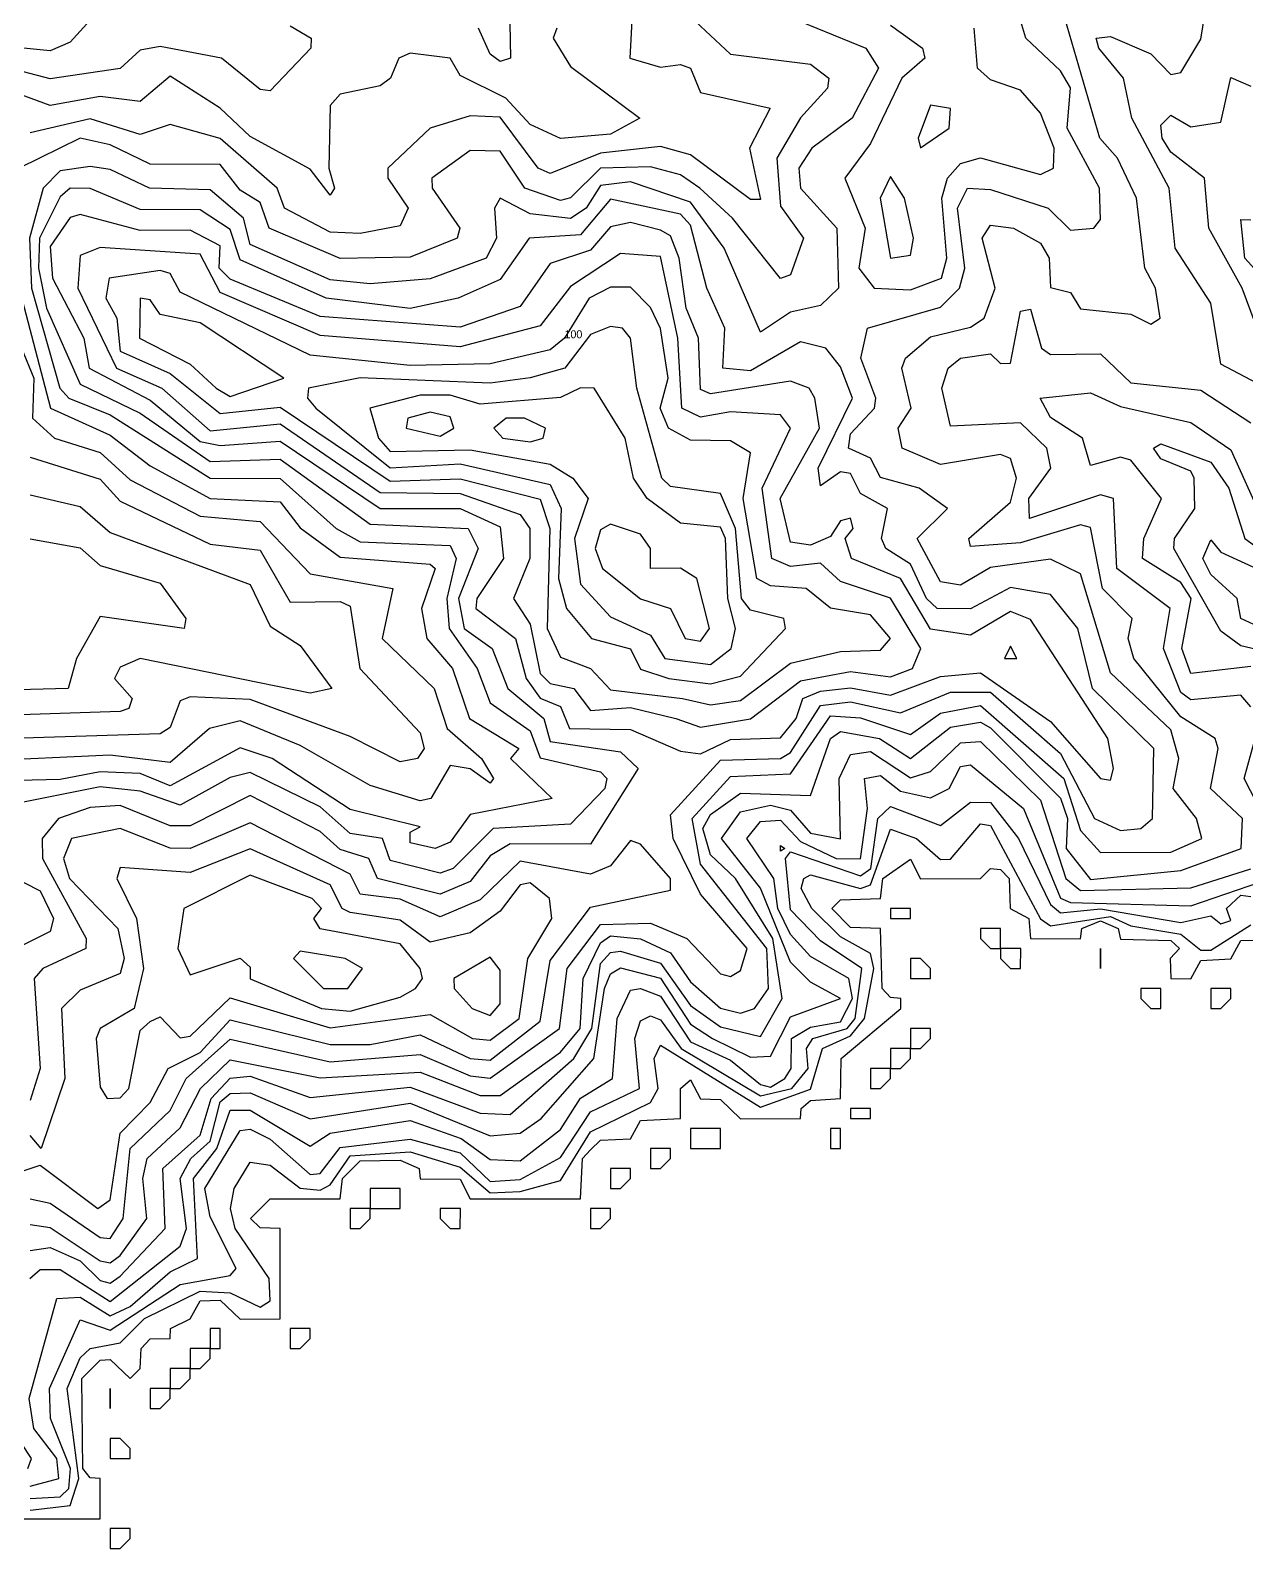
# Model space of a CAD drawing. Header units: metres. Extents: x 310028 to 360472, y 4137098 to 4159193.
# Drawn here: x 312593 to 314416, y 4137398 to 4139674 of the extents above; entities that cross this region are included whole.
import ezdxf

# ---------------------------------------------------------------- set-up
doc = ezdxf.new("R2010")
doc.units = ezdxf.units.M
for name, color, linetype in [('COAST', 5, 'Continuous'), ('CONTOUR', 254, 'Continuous'), ('CONTOUR_INDEX', 33, 'Continuous'), ('CONTOUR_LABELS', 7, 'Continuous')]:
    doc.layers.add(name, color=color, linetype=linetype)

msp = doc.modelspace()

# ---------------------------------------------------------------- linework, layer by layer
at = {"layer": 'COAST'}
for points in [[(312517.5, 4137442.4), (312697.5, 4137442.4), (312697.7, 4137502.5), (312682.5, 4137503.7), (312671.8, 4137517.5), (312670.1, 4137652.5), (312697.5, 4137680.2), (312712.5, 4137680.9), (312742.5, 4137652.5), (312757.5, 4137667.5), (312759.1, 4137697.5), (312772.5, 4137711.9), (312802.5, 4137712.5), (312803.1, 4137727.5), (312832.5, 4137742), (312847.5, 4137769.3), (312877.5, 4137770.3), (312907.5, 4137741.6), (312967.5, 4137742), (312967.5, 4137877.5), (312937.5, 4137878.4), (312923.2, 4137892.5), (312952.5, 4137922.3), (313057.5, 4137922.1), (313060.8, 4137952.5), (313087.5, 4137978.9), (313147.5, 4137980.1), (313176, 4137967.5), (313177.5, 4137952.2), (313237.5, 4137951.4), (313252.5, 4137922.1), (313417.5, 4137922.3), (313420.9, 4137982.5), (313432.5, 4137995.4), (313447.5, 4138010), (313492.5, 4138012), (313507.5, 4138039.7), (313567.5, 4138042.4), (313567.5, 4138087.5), (313582.5, 4138100.3), (313597.5, 4138072.1), (313627.5, 4138071.1), (313657.5, 4138041.9), (313747.5, 4138042.3), (313748.7, 4138057.5), (313762.5, 4138069.7), (313807.5, 4138072.5), (313808.5, 4138132.5), (313897.9, 4138207.5), (313897.8, 4138222.5), (313882.5, 4138223.9), (313870, 4138237.5), (313867.7, 4138327.5), (313822.5, 4138328.8), (313794.7, 4138357.5), (313807.5, 4138370.6), (313867.5, 4138372.2), (313871.1, 4138402.5), (313912.5, 4138431.4), (313927.5, 4138402), (314017.5, 4138402.5), (314032.5, 4138417.3), (314047.5, 4138415.9), (314060.2, 4138402.5), (314062, 4138357.5), (314089.8, 4138342.5), (314092.5, 4138312.2), (314167.5, 4138312.1), (314169.4, 4138327.5), (314197.5, 4138338.8), (314223.8, 4138327.5), (314227.5, 4138311.5), (314302.5, 4138309.5), (314315.7, 4138297.5), (314301.9, 4138282.5), (314302.5, 4138252.3), (314332.5, 4138251.8), (314347.5, 4138279.5), (314392.5, 4138281.9), (314407.5, 4138309.3), (314557.5, 4138312.4)], [(313882.4, 4138342.5), (313912.5, 4138342.5), (313912.5, 4138357.5), (313882.5, 4138357.6), (313882.4, 4138342.5)], [(314017.5, 4138312.5), (314032.5, 4138297.5), (314047.5, 4138297.5), (314047.5, 4138327.5), (314017.5, 4138327.5), (314017.5, 4138312.5)], [(314047.5, 4138282.5), (314062.5, 4138267.5), (314077.5, 4138267.5), (314077.6, 4138297.5), (314047.5, 4138297.5), (314047.5, 4138282.5)], [(314197.5, 4138282.5), (314197.5, 4138267.5), (314197.5, 4138297.5), (314197.5, 4138282.5)], [(313912.5, 4138252.5), (313942.5, 4138252.5), (313942.5, 4138267.5), (313927.5, 4138282.5), (313912.5, 4138282.5), (313912.5, 4138252.5)], [(314257.5, 4138222.5), (314272.5, 4138207.5), (314287.5, 4138207.5), (314287.5, 4138237.5), (314257.5, 4138237.5), (314257.5, 4138222.5)], [(314362.5, 4138222.5), (314362.5, 4138207.5), (314377.5, 4138207.5), (314392.5, 4138222.5), (314392.5, 4138237.5), (314362.5, 4138237.5), (314362.5, 4138222.5)], [(313912.5, 4138162.5), (313912.5, 4138147.5), (313927.5, 4138147.5), (313942.5, 4138162.5), (313942.5, 4138177.5), (313912.5, 4138177.5), (313912.5, 4138162.5)], [(313882.5, 4138132.5), (313882.5, 4138117.5), (313897.5, 4138117.5), (313912.5, 4138132.5), (313912.5, 4138147.5), (313882.5, 4138147.5), (313882.5, 4138132.5)], [(313852.5, 4138102.5), (313852.5, 4138087.5), (313867.5, 4138087.5), (313882.5, 4138102.5), (313882.5, 4138117.5), (313852.5, 4138117.5), (313852.5, 4138102.5)], [(313822.5, 4138042.5), (313852.5, 4138042.5), (313852.5, 4138057.5), (313822.5, 4138057.5), (313822.5, 4138042.5)], [(313582.5, 4138012.5), (313582.5, 4137997.5), (313627.5, 4137997.5), (313627.5, 4138027.5), (313582.5, 4138027.5), (313582.5, 4138012.5)], [(313792.5, 4138012.5), (313792.5, 4137997.5), (313807.5, 4137997.5), (313807.5, 4138027.5), (313792.5, 4138027.5), (313792.5, 4138012.5)], [(313522.5, 4137982.5), (313522.5, 4137967.5), (313537.5, 4137967.5), (313552.5, 4137982.5), (313552.5, 4137997.5), (313522.5, 4137997.5), (313522.5, 4137982.5)], [(313462.5, 4137952.5), (313462.5, 4137937.5), (313477.5, 4137937.5), (313492.5, 4137952.5), (313492.5, 4137967.5), (313462.5, 4137967.5), (313462.5, 4137952.5)], [(313102.5, 4137922.5), (313102.5, 4137907.5), (313147.5, 4137907.5), (313147.5, 4137937.5), (313102.5, 4137937.5), (313102.5, 4137922.5)], [(313072.5, 4137892.5), (313072.5, 4137877.5), (313087.5, 4137877.5), (313102.5, 4137892.5), (313102.5, 4137907.5), (313072.5, 4137907.6), (313072.5, 4137892.5)], [(313207.5, 4137892.5), (313222.5, 4137877.5), (313237.5, 4137877.5), (313237.6, 4137907.5), (313207.5, 4137907.5), (313207.5, 4137892.5)], [(313432.5, 4137892.5), (313432.5, 4137877.5), (313447.5, 4137877.5), (313462.5, 4137892.5), (313462.5, 4137907.5), (313432.5, 4137907.5), (313432.5, 4137892.5)], [(312862.5, 4137712.5), (312862.5, 4137697.5), (312877.5, 4137697.5), (312877.5, 4137727.5), (312862.5, 4137727.5), (312862.5, 4137712.5)], [(312982.5, 4137712.5), (312982.5, 4137697.5), (312997.5, 4137697.5), (313012.5, 4137712.5), (313012.5, 4137727.5), (312982.5, 4137727.6), (312982.5, 4137712.5)], [(312832.5, 4137682.5), (312832.5, 4137667.5), (312847.5, 4137667.5), (312862.5, 4137682.5), (312862.5, 4137697.5), (312832.5, 4137697.5), (312832.5, 4137682.5)], [(312802.5, 4137652.5), (312802.5, 4137637.5), (312817.5, 4137637.5), (312832.5, 4137652.5), (312832.5, 4137667.5), (312802.5, 4137667.5), (312802.5, 4137652.5)], [(312712.5, 4137622.5), (312712.5, 4137607.5), (312712.5, 4137637.5), (312712.5, 4137622.5)], [(312772.5, 4137622.5), (312772.5, 4137607.5), (312787.5, 4137607.5), (312802.5, 4137622.5), (312802.5, 4137637.5), (312772.5, 4137637.5), (312772.5, 4137622.5)], [(312712.5, 4137532.5), (312742.5, 4137532.5), (312742.5, 4137547.5), (312727.5, 4137562.5), (312712.5, 4137562.5), (312712.5, 4137532.5)], [(312712.5, 4137412.5), (312712.5, 4137397.5), (312727.5, 4137397.5), (312742.5, 4137412.5), (312742.5, 4137427.5), (312712.5, 4137427.5), (312712.5, 4137412.5)]]:
    msp.add_lwpolyline(points, dxfattribs=at)
at = {"layer": 'CONTOUR'}
for points, elevation in [([(314467.5, 4139126.3), (314377.5, 4139173.9), (314362.5, 4139265.4), (314309.4, 4139347.5), (314300.1, 4139437.5), (314244.4, 4139542.5), (314231.6, 4139602.5), (314194.8, 4139647.5), (314190.9, 4139662.5), (314212.5, 4139665.2), (314272.5, 4139639.2), (314302.5, 4139608.2), (314317.5, 4139611.1), (314347.5, 4139661), (314362.5, 4139754)], 40), ([(313311, 4139737.5), (313312.6, 4139632.5), (313297.5, 4139627.8), (313282.5, 4139638.6), (313265, 4139677.5)], 20), ([(313495.7, 4139707.5), (313491.8, 4139632.5), (313537.5, 4139619), (313567.5, 4139623.3), (313582.7, 4139617.5), (313597.5, 4139581.2), (313701.9, 4139557.5), (313671.1, 4139497.5), (313687.5, 4139420.6), (313672.5, 4139420.5), (313582.5, 4139487.5), (313537.5, 4139500.3), (313447.5, 4139489.9), (313372.5, 4139459.4), (313354.5, 4139467.5), (313297.5, 4139544.1), (313252.5, 4139546.3), (313192.5, 4139527.7), (313129, 4139467.5), (313129.1, 4139452.5), (313159.4, 4139407.5), (313147.5, 4139381.3), (313087.5, 4139369.4), (313042.5, 4139371.6), (312974.2, 4139407.5), (312962.8, 4139437.5), (312877.5, 4139512), (312802.5, 4139532.9), (312757.5, 4139518.3), (312682.5, 4139541.6), (312592.5, 4139520.6)], 40), ([(312682.5, 4139689.3), (312652.5, 4139656.8), (312622.5, 4139643.7), (312487.5, 4139657)], 10), ([(312982.5, 4139681), (313014.1, 4139662.5), (313013.3, 4139647.5), (312952.5, 4139583.8), (312937.5, 4139585.4), (312879.7, 4139632.5), (312787.5, 4139650.2), (312757.5, 4139644.8), (312727.5, 4139617.2), (312622.5, 4139601.6), (312532.5, 4139625.3)], 20), ([(313747.5, 4139687.5), (313845.3, 4139647.5), (313864.7, 4139617.5), (313825.1, 4139542.5), (313764.3, 4139497.5), (313744.8, 4139467.5), (313747.6, 4139437.5), (313802.1, 4139377.5), (313804.3, 4139287.5), (313777.5, 4139261.7), (313732.5, 4139251.8), (313687.5, 4139221.5), (313633, 4139347.5), (313582.5, 4139416.4), (313492.5, 4139446.9), (313447.5, 4139441.6), (313426.1, 4139407.5), (313402.5, 4139392), (313342.5, 4139399.1), (313297.2, 4139422.5), (313289, 4139407.5), (313292, 4139362.5), (313276.3, 4139332.5), (313192.5, 4139301.8), (313102.5, 4139294.2), (313042.5, 4139300), (312922.5, 4139353.1), (312912.3, 4139392.5), (312862.5, 4139435.2), (312771.7, 4139437.5), (312712.5, 4139465.6), (312682.5, 4139470.1), (312637.5, 4139463.6), (312612.3, 4139437.5), (312591.8, 4139362.5), (312594.7, 4139287.5), (312637.4, 4139137.5), (312650.7, 4139122.5), (312712.5, 4139097.6), (312862.5, 4139002.6), (312967.5, 4139002.4), (313051.2, 4138927.5), (313087.5, 4138907.4), (313222.5, 4138902), (313231.1, 4138882.5), (313217.4, 4138822.5), (313220.8, 4138777.5), (313262.8, 4138717.5), (313282.5, 4138665.8), (313342.5, 4138623.8), (313357.5, 4138583.2), (313447.5, 4138562.2), (313457.2, 4138552.5), (313454.2, 4138537.5), (313402.5, 4138483.9), (313286.9, 4138477.5), (313227, 4138417.5), (313207.5, 4138410.2), (313132.5, 4138429.6), (313120.9, 4138462.5), (313072.5, 4138470), (313027.5, 4138509.7), (312922.5, 4138561.2), (312892.5, 4138553.9), (312817.5, 4138512.3), (312757.5, 4138533.6), (312697.5, 4138539.7), (312577.5, 4138516.1)], 60), ([(312592.5, 4137883.8), (312622.5, 4137879), (312697.5, 4137829.1), (312712.5, 4137826), (312727.5, 4137837.3), (312767.7, 4137892.5), (312761.6, 4137952.5), (312767.9, 4137982.5), (312817.5, 4138028.7), (312848.1, 4138087.5), (312892.5, 4138130.5), (313027.5, 4138103.4), (313177.5, 4138112.1), (313267.5, 4138076.8), (313297.5, 4138077.1), (313387.5, 4138141.9), (313417.2, 4138177.5), (313421.8, 4138252.5), (313447.5, 4138306.1), (313462.5, 4138316.3), (313507.5, 4138311.8), (313552.5, 4138290.7), (313582.5, 4138247.5), (313627.5, 4138207.8), (313657.5, 4138200.5), (313678.5, 4138207.5), (313699.7, 4138237.5), (313697, 4138297.5), (313597.5, 4138424.1), (313585.2, 4138492.5), (313642.5, 4138555.5), (313732.5, 4138559.4), (313792.5, 4138646.2), (313837.5, 4138643.3), (313912.5, 4138618.6), (313957.5, 4138650.3), (314017.5, 4138661.9), (314142.5, 4138552.5), (314167.5, 4138474.5), (314197.5, 4138441.2), (314302.5, 4138442.1), (314349, 4138462.5), (314341, 4138492.5), (314306.2, 4138537.5), (314314.9, 4138582.5), (314302.5, 4138625.1), (314212.5, 4138711), (314167.5, 4138859.1), (314122.5, 4138881.3), (314032.5, 4138869), (313987.5, 4138842.3), (313957.5, 4138847.2), (313922.5, 4138912.5), (313968, 4138957.5), (313925.4, 4138987.5), (313867.5, 4139003.8), (313852.4, 4139032.5), (313819.4, 4139047.5), (313822.5, 4139069), (313858.4, 4139107.5), (313860.6, 4139122.5), (313837.9, 4139182.5), (313848, 4139227.5), (313957.5, 4139259.4), (313985.9, 4139287.5), (313993.7, 4139317.5), (313982.7, 4139407.5), (313998, 4139437.5), (314032.5, 4139435.8), (314118.8, 4139407.5), (314152.5, 4139374.8), (314187.2, 4139377.5), (314197.5, 4139390.8), (314195.6, 4139437.5), (314147.5, 4139527.5), (314152.5, 4139587.9), (314137.5, 4139613.7), (314085.5, 4139662.5), (314076.5, 4139692.5)], 60), ([(313882.5, 4139682), (313930.5, 4139647.5), (313934, 4139632.5), (313899.4, 4139602.5), (313852.5, 4139504.7), (313814.2, 4139452.5), (313844.5, 4139377.5), (313835.2, 4139317.5), (313858, 4139287.5)], 70), ([(313382.4, 4139677.5), (313376.5, 4139662.5), (313402.5, 4139620.2), (313506.6, 4139542.5), (313462.5, 4139518.6), (313387.5, 4139512), (313342.5, 4139533), (313305.7, 4139572.5), (313237.5, 4139606.7), (313222.4, 4139632.5), (313162.5, 4139640.2), (313145.4, 4139632.5), (313133.1, 4139602.5), (313117.5, 4139591.2), (313057.5, 4139578.5), (313042.5, 4139561.6), (313040.2, 4139467.5), (313048.8, 4139437.5), (313042.5, 4139427.3), (313012.5, 4139466.2), (312922.5, 4139515.2), (312877.5, 4139557.6), (312802.5, 4139605.7), (312757.5, 4139567.8), (312697.5, 4139574.9), (312622.5, 4139561.5), (312517.5, 4139600.2)], 30), ([(313858, 4139287.5), (313912.5, 4139285.1), (313958.9, 4139302.5), (313966.9, 4139332.5), (313959.2, 4139422.5), (313968, 4139452.5), (313987.5, 4139474.5), (314017.5, 4139483.3), (314107.5, 4139457.9), (314126.7, 4139467.5), (314127.7, 4139497.5), (314107.5, 4139550.3), (314077.5, 4139584.8), (314032.5, 4139600.1), (314013, 4139617.5), (314008.1, 4139677.5)], 70), ([(314448.5, 4139182.5), (314409.9, 4139287.5), (314359.6, 4139377.5), (314353.1, 4139452.5), (314302.5, 4139491.8), (314289.9, 4139512.5), (314287.5, 4139532.2), (314302.5, 4139546.9), (314332.5, 4139529.5), (314377.5, 4139536.8), (314392.5, 4139603.7), (314422.5, 4139590.8)], 30), ([(313923.7, 4139512.5), (313927.5, 4139498.3), (313970.4, 4139527.5), (313972.5, 4139557), (313942.5, 4139561.9), (313923.7, 4139512.5)], 80), ([(313882.3, 4139332.5), (313912.5, 4139337.2), (313916.9, 4139362.5), (313903.6, 4139422.5), (313882.5, 4139455.1), (313867, 4139422.5), (313882.3, 4139332.5)], 80), ([(312592.5, 4137922.1), (312622.5, 4137915.4), (312697.5, 4137864.3), (312712.5, 4137862.6), (312732.3, 4137892.5), (312742.5, 4137997.5), (312802.5, 4138054.6), (312826.7, 4138102.5), (312892.5, 4138161.4), (313042.5, 4138127.6), (313177.5, 4138138.7), (313252.5, 4138106.6), (313282.5, 4138102.8), (313386.4, 4138177.5), (313397.6, 4138267.5), (313447.5, 4138333.5), (313522.5, 4138335.2), (313577, 4138312.5), (313627.5, 4138259.5), (313642.5, 4138255.7), (313657.5, 4138264.6), (313667.6, 4138297.5), (313597.5, 4138379.1), (313556.7, 4138462.5), (313552.5, 4138498.1), (313627.5, 4138580.1), (313717.5, 4138582.5), (313732.5, 4138591.6), (313777.5, 4138661.6), (313822.5, 4138667.5), (313897.5, 4138650.8), (313972.5, 4138681.7), (314032.5, 4138681.6), (314137.5, 4138589.9), (314188.3, 4138492.5), (314227.5, 4138474.3), (314257.9, 4138477.5), (314275.2, 4138492.5), (314277, 4138597.5), (314185.4, 4138687.5), (314163.5, 4138777.5), (314122.5, 4138828.3), (314062.5, 4138838.9), (314002.5, 4138807), (313952.3, 4138807.5), (313936.2, 4138822.5), (313912.5, 4138873.6), (313875.3, 4138897.5), (313869.2, 4138912.5), (313878, 4138957.5), (313837.5, 4138979.5), (313822.5, 4139009.7), (313807.5, 4139012.2), (313777.5, 4138991.2), (313773.8, 4139017.5), (313825.4, 4139122.5), (313807.5, 4139169.6), (313785.3, 4139197.5), (313747.5, 4139207.4), (313672.5, 4139163.8), (313631.1, 4139167.5), (313634, 4139227.5), (313607, 4139287.5), (313582.5, 4139382.3), (313567.5, 4139398.6), (313462.5, 4139421.2), (313417.5, 4139367.5), (313340.9, 4139362.5), (313297.5, 4139300.8), (313234.1, 4139272.5), (313162.5, 4139257.2), (313036.3, 4139272.5), (312907.5, 4139330), (312892.5, 4139375.4), (312847.5, 4139405), (312757.5, 4139405.8), (312682.5, 4139437.1), (312652.5, 4139437.7), (312637.5, 4139424.7), (312606.7, 4139362.5), (312605.1, 4139317.5), (312617.1, 4139257.5), (312667.5, 4139143.8), (312757.5, 4139100), (312862.5, 4139027.9), (312967.5, 4139031.2), (313102.5, 4138934), (313249.2, 4138927.5), (313264.5, 4138897.5), (313234.7, 4138822.5), (313243.1, 4138777.5), (313285.1, 4138747.5), (313308.8, 4138687.5), (313362.6, 4138642.5), (313372.5, 4138607.8), (313477.5, 4138592.2), (313504.2, 4138567.5), (313432.5, 4138453.7), (313312.5, 4138454.5), (313282.5, 4138436.2), (313252.5, 4138397.8), (313207.5, 4138378.8), (313113.5, 4138402.5), (313100.5, 4138432.5), (313057.5, 4138445.9), (313027.5, 4138472.9), (312922.5, 4138527), (312832.5, 4138481.4), (312802.5, 4138481.5), (312727.5, 4138511.8), (312682.5, 4138509), (312635.4, 4138492.5), (312610.6, 4138462.5), (312611.3, 4138432.5), (312676.5, 4138312.5), (312676.3, 4138297.5), (312611.8, 4138267.5), (312598.5, 4138252.5), (312607.6, 4138117.5), (312592.5, 4138069.7)], 70), ([(314197.2, 4138552.5), (314212.5, 4138550.1), (314216.6, 4138567.5), (314208.4, 4138612.5), (314092.5, 4138790.8), (314062.5, 4138802.6), (314002.5, 4138767.3), (313942.5, 4138776.3), (313897.5, 4138852.5), (313823.9, 4138882.5), (313814.4, 4138912.5), (313826.5, 4138927.5), (313822.5, 4138942.6), (313807.5, 4138938.9), (313792.5, 4138915.1), (313762.5, 4138902.3), (313732.5, 4138907), (313717, 4138972.5), (313776.1, 4139077.5), (313768.8, 4139122.5), (313760.6, 4139137.5), (313732.5, 4139148.4), (313612.5, 4139129.2), (313597.5, 4139135.5), (313594.8, 4139212.5), (313576, 4139257.5), (313565.4, 4139332.5), (313552.5, 4139366.1), (313537.5, 4139374.5), (313492.5, 4139386.1), (313462.5, 4139379.8), (313432.5, 4139344.7), (313372.5, 4139324.8), (313327.5, 4139260), (313237.5, 4139229.3), (313027.5, 4139245.1), (312892.5, 4139301.3), (312876.1, 4139317.5), (312877.5, 4139350.9), (312832.5, 4139374.7), (312757.5, 4139374), (312667.5, 4139398.1), (312652.5, 4139393.5), (312622.5, 4139350.1), (312626.3, 4139302.5), (312673, 4139212.5), (312680.9, 4139167.5), (312772.5, 4139119.8), (312847.5, 4139057.5), (312877.5, 4139051.6), (312967.5, 4139058.4), (313117.5, 4138957.4), (313237.5, 4138957.1), (313297.5, 4138929.8), (313302.2, 4138882.5), (313262.1, 4138822.5), (313260.9, 4138807.5), (313320.5, 4138762.5), (313336.4, 4138702.5), (313357.5, 4138672.8), (313387.5, 4138660.3), (313401.2, 4138627.5), (313492.5, 4138625.7), (313567.5, 4138593.2), (313597.5, 4138589.3), (313642.5, 4138611), (313717.5, 4138613.5), (313741, 4138642.5), (313750.8, 4138672.5), (313777.5, 4138683.4), (313822.5, 4138688.1), (313882.5, 4138677.5), (313957.5, 4138705.4), (314017.5, 4138710.7), (314122.5, 4138637.6), (314197.2, 4138552.5)], 80), ([(314452.5, 4139289.8), (314413.6, 4139332.5), (314407.5, 4139390.4), (314422.5, 4139390.1)], 20), ([(313560.6, 4138642.5), (313597.5, 4138629.5), (313672.5, 4138641.6), (313747.5, 4138698.8), (313822.5, 4138712.9), (313882.5, 4138705), (313915.4, 4138717.5), (313928, 4138747.5), (313882.5, 4138822.7), (313807.5, 4138847.8), (313777.5, 4138875.2), (313732.5, 4138870.4), (313704.8, 4138882.5), (313690.1, 4138987.5), (313732.4, 4139077.5), (313717.5, 4139097.5), (313642.5, 4139102.3), (313597.5, 4139094.2), (313569.4, 4139107.5), (313563.6, 4139212.5), (313537.5, 4139335.2), (313477.5, 4139339.5), (313402.5, 4139290), (313357.5, 4139231.3), (313237.5, 4139199.5), (313027.5, 4139216.9), (312877.5, 4139281.1), (312847.5, 4139338.6), (312697.5, 4139348.4), (312667.5, 4139336.5), (312664.2, 4139287.5), (312722.1, 4139167.5), (312789.9, 4139137.5), (312862.5, 4139073.5), (312967.5, 4139084.1), (313117.5, 4138981.3), (313237.5, 4138979.5), (313327.5, 4138948.4), (313341.8, 4138927.5), (313341.8, 4138882.5), (313317.5, 4138822.5), (313342.5, 4138783.7), (313357.5, 4138709.8), (313372.5, 4138694.8), (313407.8, 4138687.5), (313432.5, 4138654.5), (313492.5, 4138658.6), (313560.6, 4138642.5)], 90), ([(312542.1, 4139287.5), (312598.1, 4139152.5), (312596, 4139092.5), (312629.2, 4139062.5), (312697.5, 4139041.1), (312742.5, 4139000.4), (312847.5, 4138945.6), (312937.5, 4138937.7), (313012.5, 4138859.4), (313136.2, 4138837.5), (313120.2, 4138762.5), (313198.6, 4138687.5), (313217.6, 4138627.5), (313269.5, 4138582.5), (313287.3, 4138552.5), (313282.5, 4138545.6), (313252.5, 4138566.8), (313222.5, 4138572.1), (313193.3, 4138522.5), (313177.5, 4138518.9), (313102.5, 4138541.8), (312997.5, 4138601.7), (312907.5, 4138638.9), (312861.5, 4138627.5), (312802.5, 4138576.5), (312712.5, 4138587.2), (312517.5, 4138578.3)], 40), ([(312871.3, 4139137.5), (312892.5, 4139125.4), (312972.9, 4139152.5), (312847.5, 4139235.7), (312787.5, 4139248.4), (312772.5, 4139270.2), (312757.5, 4139272.7), (312756.6, 4139212.5), (312832.5, 4139173.6), (312871.3, 4139137.5)], 110), ([(314422.5, 4138659.6), (314407.5, 4138677.1), (314332.5, 4138670.1), (314317.5, 4138681.4), (314291.9, 4138747.5), (314301.7, 4138807.5), (314221.8, 4138867.5), (314216.9, 4138972.5), (314197.5, 4138977.6), (314090.7, 4138942.5), (314090, 4138972.5), (314122.9, 4139017.5), (314116.7, 4139047.5), (314077.5, 4139085.8), (313972.5, 4139080.6), (313959.4, 4139137.5), (313969, 4139167.5), (313987.5, 4139182.7), (314032.5, 4139189.4), (314047.5, 4139174.8), (314062.5, 4139175.1), (314077.5, 4139253.1), (314092.5, 4139256.3), (314108.6, 4139197.5), (314122.5, 4139188.1), (314197.5, 4139189.1), (314242.5, 4139145.7), (314347.5, 4139134.5), (314422.5, 4139085.9)], 40), ([(313549.9, 4138702.5), (313612.5, 4138694.5), (313657.5, 4138705.9), (313725.1, 4138777.5), (313722.7, 4138792.5), (313672.5, 4138804.9), (313659.2, 4138822.5), (313650.3, 4138927.5), (313627.5, 4138979.9), (313552.5, 4138990.3), (313539.9, 4139002.5), (313502.2, 4139137.5), (313492.9, 4139212.5), (313480.7, 4139227.5), (313462.5, 4139230.3), (313432.5, 4139218.2), (313394, 4139167.5), (313342.5, 4139153.3), (313282.5, 4139145.2), (313087.5, 4139153.2), (313009.9, 4139137.5), (313008.4, 4139122.5), (313021, 4139107.5), (313132.5, 4139018.2), (313237.5, 4139024.1), (313372.5, 4138993.1), (313388.5, 4138957.5), (313384.8, 4138852.5), (313396.7, 4138807.5), (313434, 4138762.5), (313492.5, 4138746.7), (313507.5, 4138716.2), (313549.9, 4138702.5)], 110), ([(313544.1, 4138732.5), (313612.5, 4138723.1), (313643.5, 4138747.5), (313650.2, 4138777.5), (313638.5, 4138822.5), (313635, 4138912.5), (313627.5, 4138929.5), (313567.5, 4138935.4), (313517.7, 4138972.5), (313497.4, 4139002.5), (313484.7, 4139062.5), (313438, 4139137.5), (313417.5, 4139138.3), (313387.5, 4139123.8), (313267.5, 4139113.7), (313222.5, 4139127.1), (313177.5, 4139127.3), (313102.1, 4139107.5), (313115.1, 4139062.5), (313132.5, 4139042.8), (313252.5, 4139045.2), (313372.5, 4139023.9), (313406.2, 4139002.5), (313429.2, 4138972.5), (313408.6, 4138912.5), (313417.5, 4138843.7), (313462.5, 4138794.7), (313522.5, 4138767.2), (313544.1, 4138732.5)], 120), ([(314422.5, 4138720.1), (314332.5, 4138709.9), (314319.3, 4138747.5), (314333.4, 4138822.5), (314317.5, 4138846.3), (314260.2, 4138882.5), (314262.1, 4138912.5), (314288.6, 4138972.5), (314242.5, 4139029.5), (314227.5, 4139034.4), (314182.5, 4139021.5), (314170.2, 4139062.5), (314122.5, 4139093.7), (314106.7, 4139122.5), (314182.5, 4139130.7), (314227.5, 4139110.1), (314332.5, 4139086.1), (314392.5, 4139045.4), (314438.9, 4138942.5)], 30), ([(313156.3, 4139077.5), (313207.5, 4139065.6), (313227.7, 4139077.5), (313222.5, 4139094.8), (313192.5, 4139101.8), (313158.9, 4139092.5), (313156.3, 4139077.5)], 130), ([(313301.1, 4139062.5), (313342.5, 4139057.4), (313361.8, 4139062.5), (313365.3, 4139077.5), (313334, 4139092.5), (313306.4, 4139092.5), (313287.8, 4139077.5), (313301.1, 4139062.5)], 130), ([(314452.5, 4138740.8), (314407.5, 4138751.4), (314377.5, 4138773.5), (314307.1, 4138897.5), (314308, 4138912.5), (314338.8, 4138957.5), (314337.9, 4139002.5), (314332.5, 4139013.1), (314287.5, 4139031.9), (314276.9, 4139047.5), (314287.5, 4139054.3), (314362.5, 4139026.5), (314389.8, 4138987.5), (314413.5, 4138912.5), (314482.5, 4138862.5)], 20), ([(312592.5, 4139034.3), (312697.5, 4139001.3), (312727.5, 4138968.4), (312862.5, 4138903.7), (312937.5, 4138894.9), (312982.5, 4138817), (313057.5, 4138817.9), (313072.5, 4138810.6), (313086.8, 4138717.5), (313177.5, 4138621.1), (313183.2, 4138597.5), (313173.2, 4138582.5), (313147.5, 4138577.6), (313072.5, 4138615.6), (312922.5, 4138670.9), (312832.5, 4138674.7), (312817.5, 4138668.8), (312802.5, 4138628.6), (312787.5, 4138619.2), (312517.5, 4138610.8)], 30), ([(312592.5, 4138977.8), (312667.5, 4138960.1), (312712.5, 4138921.2), (312922.5, 4138843.4), (312952.5, 4138780.9), (312997.5, 4138752), (313045, 4138687.5), (313012.5, 4138680.5), (312757.5, 4138732.2), (312727.5, 4138719.5), (312719.3, 4138702.5), (312745.8, 4138672.5), (312740.7, 4138657.5), (312727.5, 4138652.7), (312502.5, 4138645.4)], 20), ([(313574.4, 4138762.5), (313597.5, 4138758.5), (313610.9, 4138777.5), (313592.1, 4138852.5), (313567.5, 4138867.9), (313522.5, 4138867.4), (313522.8, 4138897.5), (313507.5, 4138918.6), (313462.5, 4138933.7), (313447.5, 4138925.4), (313439.8, 4138897.5), (313450.7, 4138867.5), (313507.5, 4138822), (313552.5, 4138807.5), (313574.4, 4138762.5)], 130), ([(312592.5, 4138911.7), (312667.5, 4138898.5), (312697.5, 4138871.7), (312787.5, 4138845.1), (312825.9, 4138792.5), (312823.4, 4138777.5), (312697.5, 4138795.1), (312662.3, 4138732.5), (312649.5, 4138687.5), (312517.5, 4138683.9)], 10), ([(314472.6, 4138762.5), (314407.5, 4138792.2), (314402.1, 4138822.5), (314362.5, 4138858.5), (314350.6, 4138882.5), (314362.5, 4138910.5), (314377.5, 4138891.9), (314437.5, 4138864.5)], 10), ([(314053.6, 4138732.5), (314071.8, 4138732.5), (314062.5, 4138751), (314053.6, 4138732.5)], 90), ([(314451, 4138477.5), (314412.4, 4138552.5), (314429.2, 4138612.5)], 40), ([(312592.4, 4137802.5), (312607.5, 4137816.3), (312637.5, 4137815.9), (312712.5, 4137768.2), (312817.5, 4137851), (312826.9, 4137877.5), (312817.6, 4137952.5), (312833.8, 4137982.5), (312862.5, 4138008.4), (312877.5, 4138067.6), (312892.5, 4138080.2), (312922.5, 4138081.2), (313012.5, 4138042), (313162.5, 4138065.5), (313282.5, 4138016.3), (313327.5, 4138020.4), (313358.8, 4138042.5), (313437.7, 4138132.5), (313453.9, 4138237.5), (313462.5, 4138259.7), (313477.5, 4138268.6), (313537.5, 4138252.8), (313582.5, 4138184.2), (313615.7, 4138162.5), (313672.5, 4138134.4), (313702.5, 4138136), (313732.5, 4138195.1), (313807.3, 4138222.5), (313762.5, 4138247.2), (313732.5, 4138276.8), (313687.5, 4138387.7), (313629.2, 4138462.5), (313657.5, 4138502.2), (313702.5, 4138512.5), (313732.5, 4138504.7), (313762.5, 4138470.5), (313807.5, 4138462), (313805.4, 4138552.5), (313822.5, 4138588.2), (313852.5, 4138593), (313912.5, 4138553.6), (313942.5, 4138562.9), (313987.5, 4138605.8), (314017.5, 4138608.1), (314107.5, 4138519.9), (314145.4, 4138402.5), (314167.5, 4138384.3), (314332.5, 4138388.5), (314422.5, 4138416.8)], 40), ([(312592.5, 4137491), (312635.6, 4137502.5), (312632.9, 4137532.5), (312598.3, 4137577.5), (312591.3, 4137622.5), (312632.6, 4137772.5), (312667.5, 4137774.8), (312712.5, 4137746.5), (312742.5, 4137760.5), (312802.5, 4137812.8), (312843.6, 4137832.5), (312837.5, 4137952.5), (312872.5, 4137997.5), (312892.5, 4138054.8), (312922.5, 4138055.1), (313012.5, 4138000.9), (313042.5, 4138020.3), (313162.5, 4138039.3), (313239, 4138012.5), (313282.5, 4137981.1), (313327.5, 4137978.8), (313387.5, 4138026.1), (313417.5, 4138072.8), (313465.7, 4138102.5), (313472.5, 4138192.5), (313492.5, 4138235), (313507.5, 4138237.3), (313537.5, 4138226.1), (313582.5, 4138157.7), (313642.5, 4138129.9), (313687.5, 4138093.5), (313702.5, 4138089.5), (313723.9, 4138102.5), (313733.7, 4138117.5), (313734.2, 4138162.5), (313762.5, 4138179.6), (313807.5, 4138187.7), (313825.7, 4138222.5), (313819.8, 4138252.5), (313762.5, 4138285.6), (313732.5, 4138318.3), (313713.6, 4138357.5), (313707.8, 4138402.5), (313667, 4138462.5), (313687.5, 4138488.1), (313717.5, 4138489.8), (313747.5, 4138457.7), (313801.2, 4138432.5), (313837.5, 4138432), (313847.9, 4138507.5), (313843.3, 4138552.5), (313867.5, 4138557), (313897.5, 4138533.6), (313942.5, 4138523.3), (313970.4, 4138537.5), (313987.5, 4138570.6), (314002.5, 4138572.8), (314081.9, 4138507.5), (314137.5, 4138372.7), (314152.5, 4138366.5), (314332.5, 4138361.4), (314437.5, 4138397.4)], 30), ([(312592.5, 4137472.8), (312637.5, 4137475.4), (312650.7, 4137487.5), (312653.4, 4137517.5), (312623, 4137592.5), (312621.7, 4137637.5), (312667.5, 4137740.6), (312712.5, 4137725.3), (312817.5, 4137793.4), (312892.5, 4137807.1), (312901.7, 4137817.5), (312862.5, 4137895.3), (312854.7, 4137937.5), (312907.5, 4138024.5), (312922.5, 4138026.6), (312952.5, 4138011.3), (313012.5, 4137958.3), (313027.5, 4137960), (313057.5, 4137998.9), (313162.5, 4138011.7), (313237.5, 4137990.8), (313282.5, 4137948), (313327.5, 4137951), (313387.5, 4137983.8), (313432.5, 4138052.3), (313506.2, 4138087.5), (313499.4, 4138162.5), (313507.5, 4138189.2), (313522.5, 4138196.6), (313537.5, 4138190.7), (313568.8, 4138147.5), (313687.5, 4138076.4), (313734.7, 4138087.5), (313759.2, 4138117.5), (313756.7, 4138147.5), (313766, 4138162.5), (313817.3, 4138177.5), (313829.6, 4138192.5), (313839.3, 4138267.5), (313777.5, 4138308.7), (313732.5, 4138355.2), (313725.1, 4138432.5), (313732.5, 4138442.6), (313837.5, 4138406.5), (313853.2, 4138417.5), (313863.7, 4138492.5), (313882.5, 4138510.3), (313957.5, 4138481.8), (314002.5, 4138516.7), (314032.5, 4138516.6), (314074.1, 4138462.5), (314122.5, 4138363.6), (314137.5, 4138350.9), (314197.5, 4138357), (314317.5, 4138336.2), (314362.5, 4138346.4), (314377.5, 4138334.5), (314392.5, 4138339.5), (314386.4, 4138357.5), (314407.5, 4138377.5), (314422.5, 4138375.5)], 20), ([(312694.3, 4137907.5), (312712.5, 4137920.6), (312727.5, 4138020.6), (312772.5, 4138066.5), (312799.4, 4138117.5), (312847.5, 4138141.4), (312892.5, 4138190.3), (313042.5, 4138153.6), (313102.5, 4138153.4), (313177.5, 4138168.1), (313252.5, 4138132.5), (313282.5, 4138130), (313357.5, 4138188.5), (313372.5, 4138279.5), (313432.5, 4138359.2), (313552.5, 4138384.7), (313552.5, 4138402.5), (313507.5, 4138453.9), (313492.5, 4138459.6), (313462.5, 4138421.4), (313432.5, 4138408.8), (313327.5, 4138428.3), (313267.5, 4138370.3), (313207.5, 4138344.8), (313147.5, 4138371.5), (313087.5, 4138378.9), (313072.5, 4138408.8), (312922.5, 4138486.1), (312832.5, 4138447.5), (312802.5, 4138448), (312727.5, 4138477.2), (312654.8, 4138462.5), (312642.7, 4138432.5), (312651.5, 4138402.5), (312723.9, 4138327.5), (312733.5, 4138282.5), (312727.5, 4138259.9), (312667.5, 4138235.2), (312639.6, 4138207.5), (312644.9, 4138102.5), (312609.3, 4137997.5), (312592.5, 4138016.8)], 80), ([(312592.5, 4137455.3), (312652.5, 4137462.2), (312665.7, 4137502.5), (312648.2, 4137637.5), (312667.5, 4137683.7), (312682.5, 4137697.6), (312727.5, 4137706.2), (312764, 4137742.5), (312847.5, 4137783.4), (312892.5, 4137781), (312937.5, 4137759.5), (312952.5, 4137768.9), (312950.9, 4137802.5), (312899.8, 4137877.5), (312893, 4137907.5), (312898.4, 4137937.5), (312922.5, 4137977.2), (312952.5, 4137972.4), (312997.5, 4137938.1), (313027.5, 4137935.1), (313042.5, 4137942.9), (313072.5, 4137986.4), (313162.5, 4137992.4), (313237.5, 4137969.7), (313282.5, 4137931.1), (313327.5, 4137932.9), (313387.5, 4137949.6), (313432.5, 4138022.7), (313522.5, 4138066.4), (313534.4, 4138087.5), (313528.2, 4138132.5), (313537.5, 4138152.3), (313687.5, 4138059.3), (313762.5, 4138086.5), (313780.7, 4138147.5), (313822.5, 4138166.7), (313843.5, 4138192.5), (313857.7, 4138267.5), (313852.5, 4138289.8), (313807.5, 4138314.9), (313764.6, 4138357.5), (313748.6, 4138387.5), (313752.7, 4138402.5), (313762.5, 4138407.7), (313837.5, 4138387.2), (313852.5, 4138392.9), (313882.5, 4138476.2), (313921.6, 4138462.5), (313957.5, 4138430.7), (313972.5, 4138431.3), (314017.5, 4138484.6), (314032.5, 4138482), (314107.5, 4138341.8), (314122.5, 4138331.2), (314212.5, 4138345.4), (314242.5, 4138331.4), (314317.5, 4138318.8), (314347.5, 4138295), (314362.5, 4138295), (314422.5, 4138332.9)], 10), ([(313717.5, 4138443.5), (313717.5, 4138452.1), (313724, 4138447.5), (313717.5, 4138443.5)], 20), ([(312708.1, 4138072.5), (312727.5, 4138073.3), (312740.4, 4138087.5), (312757.5, 4138174.4), (312772.5, 4138188.1), (312787.5, 4138194.9), (312817.5, 4138163.7), (312832.5, 4138166.1), (312892.5, 4138223.3), (313042.5, 4138178.5), (313192.5, 4138198.4), (313255.8, 4138162.5), (313282.5, 4138160.2), (313325.9, 4138192.5), (313338.7, 4138282.5), (313374.8, 4138342.5), (313371.1, 4138372.5), (313342.5, 4138396.1), (313327.5, 4138393), (313297.5, 4138353.5), (313252.5, 4138320.7), (313192.5, 4138307.1), (313147.5, 4138340.1), (313072.5, 4138351.2), (313060.4, 4138357.5), (313042.5, 4138392.8), (312922.5, 4138447.1), (312832.5, 4138411.6), (312727.5, 4138418.8), (312722.5, 4138402.5), (312752, 4138342.5), (312762.5, 4138267.5), (312748.4, 4138207.5), (312697.5, 4138177.5), (312691.6, 4138162.5), (312697.5, 4138089.6), (312708.1, 4138072.5)], 90), ([(312532.5, 4138421.7), (312607.5, 4138383.7), (312627.9, 4138342.5), (312622.5, 4138323), (312577.5, 4138300.6)], 60), ([(313032.3, 4138237.5), (313069, 4138237.5), (313091.1, 4138267.5), (313064.9, 4138282.5), (312997.5, 4138293.5), (312987.4, 4138282.5), (313032.3, 4138237.5)], 110), ([(312577.5, 4137962.5), (312607.5, 4137972.4), (312694.3, 4137907.5)], 80), ([(312589.1, 4137517.5), (312594.7, 4137532.5), (312562.5, 4137581.3)], 40)]:
    msp.add_lwpolyline(points, dxfattribs=dict(at, elevation=elevation))
at = {"layer": 'CONTOUR_INDEX'}
for points, elevation in [([(313567.5, 4139708.3), (313642.5, 4139638.7), (313762.5, 4139623.4), (313790, 4139602.5), (313788, 4139587.5), (313747.5, 4139542.9), (313712.3, 4139482.5), (313717.5, 4139410.7), (313752, 4139362.5), (313732.5, 4139307.7), (313717.5, 4139302.4), (313645.8, 4139392.5), (313596.8, 4139437.5), (313567.5, 4139457.5), (313522.5, 4139469.5), (313447.5, 4139467.4), (313402.5, 4139423.1), (313387.5, 4139419.1), (313334.4, 4139437.5), (313297.5, 4139493.2), (313252.5, 4139494), (313195, 4139452.5), (313195.2, 4139437.5), (313236.6, 4139377.5), (313232.6, 4139362.5), (313162.5, 4139334.1), (313057.5, 4139332.2), (312951.1, 4139377.5), (312937.5, 4139416.2), (312907.5, 4139434.5), (312877.5, 4139472.9), (312772.5, 4139473.7), (312712.5, 4139502.5), (312667.5, 4139512.6), (312576, 4139467.5)], 50), ([(312592.5, 4137844.7), (312622.5, 4137849.1), (312667.5, 4137828.9), (312697.5, 4137799.4), (312712.5, 4137795.5), (312727.5, 4137806), (312795.2, 4137877.5), (312791.8, 4137967.5), (312847.5, 4138017.5), (312863.9, 4138072.5), (312892.5, 4138103.2), (312922.5, 4138105.9), (313012.5, 4138073.9), (313162.5, 4138089.4), (313267.5, 4138050.5), (313312.5, 4138048.6), (313407.7, 4138132.5), (313434.8, 4138177.5), (313447.5, 4138275.2), (313462.5, 4138291.5), (313477.5, 4138293.3), (313537.5, 4138275.6), (313582.5, 4138211.9), (313627.5, 4138180.1), (313687.5, 4138165.6), (313720.2, 4138222.5), (313706.3, 4138312.5), (313649.9, 4138402.5), (313612.5, 4138438), (313601.2, 4138477.5), (313612.5, 4138498.5), (313657.5, 4138530.5), (313762.5, 4138527.1), (313792.5, 4138612.3), (313807.5, 4138623), (313866, 4138612.5), (313912.5, 4138582.6), (313972.5, 4138629.5), (314017.5, 4138637), (314032.5, 4138628.5), (314137.5, 4138523), (314147.7, 4138492.5), (314145.7, 4138447.5), (314182.5, 4138400.8), (314317.5, 4138414.4), (314408, 4138447.5), (314410.2, 4138492.5), (314362.2, 4138537.5), (314373.8, 4138597.5), (314369, 4138612.5), (314317.5, 4138644.7), (314247.2, 4138732.5), (314238.9, 4138762.5), (314244.9, 4138792.5), (314200.5, 4138837.5), (314182.5, 4138928.6), (314167.5, 4138932.9), (314077.5, 4138906), (314002.5, 4138900.2), (314000, 4138912.5), (314062.5, 4138966.6), (314071.2, 4139002.5), (314062.5, 4139032), (314047.5, 4139038.2), (313957.5, 4139023.1), (313899.7, 4139047.5), (313893.9, 4139077.5), (313913.2, 4139107.5), (313899.6, 4139167.5), (313905, 4139182.5), (313942.5, 4139214.9), (314002.5, 4139229.1), (314022.8, 4139242.5), (314039.5, 4139287.5), (314019.7, 4139362.5), (314032.5, 4139382.2), (314066.7, 4139377.5), (314107.5, 4139354.9), (314120.1, 4139332.5), (314122.5, 4139288.8), (314152.5, 4139281.3), (314167.5, 4139256.5), (314242.5, 4139248.8), (314272.5, 4139233.6), (314286.7, 4139242.5), (314279.6, 4139287.5), (314263.9, 4139317.5), (314251.1, 4139422.5), (314222.8, 4139482.5), (314196.5, 4139512.5), (314143.6, 4139692.5)], 50), ([(312572.3, 4139302.5), (312623.4, 4139107.5), (312712.5, 4139067.1), (312772.5, 4139021.1), (312862.5, 4138972.4), (312967.5, 4138967.2), (312997.5, 4138928.5), (313057.5, 4138884.3), (313192.5, 4138873.9), (313200, 4138867.5), (313179.3, 4138807.5), (313187.3, 4138762.5), (313225.8, 4138717.5), (313251.4, 4138642.5), (313325.3, 4138597.5), (313313, 4138582.5), (313375.4, 4138522.5), (313252.5, 4138498.2), (313222.5, 4138457.1), (313199.7, 4138447.5), (313162.5, 4138456), (313162.5, 4138472.1), (313177.5, 4138479.8), (313072.5, 4138505.8), (312955.5, 4138582.5), (312907.5, 4138598.3), (312802.5, 4138541.5), (312757.5, 4138559.8), (312697.5, 4138562.3), (312637.5, 4138551), (312532.5, 4138548.4)], 50), ([(313570.6, 4138672.5), (313612.5, 4138662.8), (313657.5, 4138669.1), (313732.5, 4138725.4), (313807.5, 4138742.8), (313867.5, 4138745), (313882.5, 4138762.5), (313852.5, 4138797.8), (313792.5, 4138807.7), (313756.1, 4138837.5), (313702.5, 4138841.3), (313682, 4138852.5), (313661.7, 4138972.5), (313672.5, 4139040.5), (313642.5, 4139058.8), (313582.5, 4139059.8), (313549.8, 4139077.5), (313537.4, 4139107.5), (313549.3, 4139152.5), (313537.5, 4139227.3), (313522.5, 4139258.6), (313492.5, 4139289), (313462.5, 4139289.2), (313430.5, 4139272.5), (313393.7, 4139212.5), (313372.5, 4139195.2), (313282.5, 4139174), (313162.5, 4139171.5), (313012.5, 4139187.1), (312817.5, 4139281.9), (312802.5, 4139309.5), (312787.5, 4139314.3), (312710.9, 4139302.5), (312706.2, 4139272.5), (312722.4, 4139242.5), (312727.5, 4139193.1), (312802.5, 4139159.5), (312877.5, 4139099.6), (312967.5, 4139109.2), (313132.5, 4138998), (313237.5, 4139001.8), (313357.5, 4138971.1), (313371.6, 4138927.5), (313367.8, 4138777.5), (313387.5, 4138734.4), (313432.5, 4138717.2), (313462.5, 4138685.2), (313570.6, 4138672.5)], 100), ([(313029.2, 4138207.5), (313072.5, 4138203.7), (313147.5, 4138224.4), (313170.6, 4138237.5), (313180.8, 4138252.5), (313177.5, 4138267.5), (313147.5, 4138304.6), (313027.5, 4138326.8), (313018, 4138342.5), (313029.6, 4138357.5), (313015.3, 4138372.5), (312922.5, 4138407.4), (312823.3, 4138357.5), (312813.9, 4138297.5), (312832.5, 4138258.2), (312907.5, 4138282.9), (312922.5, 4138269.6), (312922.5, 4138252.1), (313029.2, 4138207.5)], 100), ([(313255.1, 4138207.5), (313282.5, 4138197), (313297.5, 4138214.5), (313297.5, 4138264.8), (313282.5, 4138284.3), (313227.9, 4138252.5), (313228.3, 4138237.5), (313255.1, 4138207.5)], 100)]:
    msp.add_lwpolyline(points, dxfattribs=dict(at, elevation=elevation))

# ---------------------------------------------------------------- texts
at = {"layer": 'CONTOUR_LABELS'}
msp.add_text('100', height=12, dxfattribs=at).set_placement((313393.7, 4139212.5))

doc.saveas('drawing.dxf')
